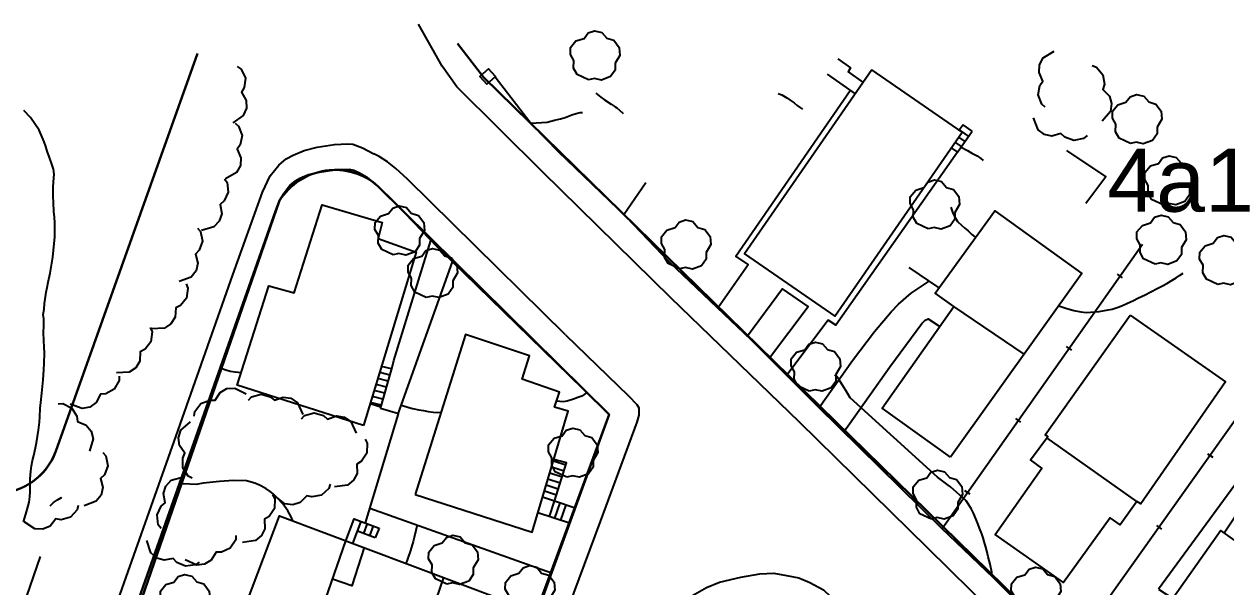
# Model space of a CAD drawing. Extents: x 483350 to 484165, y 4631134 to 4631561.
# Drawn here: x 483911.2 to 484006.6, y 4631516.5 to 4631561.2 of the extents above; entities that cross this region are included whole.
import ezdxf

# ---------------------------------------------------------------- set-up
doc = ezdxf.new("R2010")
doc.units = 0
doc.header["$MEASUREMENT"] = 0
doc.layers.add('1000_corbes', color=35, linetype='Continuous', plot=False)
doc.layers.add('1000_corbes mestres', color=37, linetype='Continuous', plot=False)
doc.layers.add('_POUM POLIGON', color=5, linetype='Continuous', lineweight=30)
for name, color, linetype in [('_txt claus 1000', 255, 'Continuous'), ('edificació', 252, 'Continuous'), ('illes', 252, 'Continuous'), ('parcel.les', 252, 'Continuous'), ('topo', 252, 'Continuous'), ('voreres', 252, 'Continuous')]:
    doc.layers.add(name, color=color, linetype=linetype)
doc.layers.add('vegetació_ boscos', color=7, linetype='Continuous', true_color=0x8bb078)
doc.layers.add('vegetació_arbres', color=7, linetype='Continuous', true_color=0x8bb078)
doc.styles.add('1000SW50', font='swissl.ttf', dxfattribs={"height": 5})

msp = doc.modelspace()

# ---------------------------------------------------------------- linework, layer by layer
at = {"layer": '1000_corbes', "flags": 128}
for points in [[(483956.58, 4631555.69), (483956.975, 4631555.378), (483957.266, 4631555.175), (483957.797, 4631554.821), (483958.113, 4631554.622), (483958.254, 4631554.527), (483958.694, 4631554.131), (483958.747, 4631554.085)], [(483956.58, 4631555.69), (483956.975, 4631555.378), (483957.266, 4631555.175), (483957.797, 4631554.821), (483958.113, 4631554.622), (483958.254, 4631554.527), (483958.694, 4631554.131), (483958.747, 4631554.085)], [(483971.047, 4631555.681), (483971.348, 4631555.559), (483971.728, 4631555.324), (483972.016, 4631555.13), (483972.313, 4631554.921), (483972.559, 4631554.716), (483972.835, 4631554.527), (483972.973, 4631554.422)], [(483971.047, 4631555.681), (483971.348, 4631555.559), (483971.728, 4631555.324), (483972.016, 4631555.13), (483972.313, 4631554.921), (483972.559, 4631554.716), (483972.835, 4631554.527), (483972.973, 4631554.422)], [(483951.44, 4631553.309), (483952.733, 4631553.405), (483953.314, 4631553.566), (483953.793, 4631553.673), (483954.141, 4631553.774), (483954.692, 4631553.967), (483955.034, 4631554.095), (483955.336, 4631554.162), (483955.524, 4631554.168)], [(483951.44, 4631553.309), (483952.733, 4631553.405), (483953.314, 4631553.566), (483953.793, 4631553.673), (483954.141, 4631553.774), (483954.692, 4631553.967), (483955.034, 4631554.095), (483955.336, 4631554.162), (483955.524, 4631554.168)], [(483985.56, 4631551.408), (483986.061, 4631551.144), (483986.425, 4631550.951), (483986.844, 4631550.724), (483987.124, 4631550.52), (483987.325, 4631550.369)], [(483985.56, 4631551.408), (483986.061, 4631551.144), (483986.425, 4631550.951), (483986.844, 4631550.724), (483987.124, 4631550.52), (483987.325, 4631550.369)], [(483984.761, 4631546.664), (483984.872, 4631546.261), (483985.032, 4631545.913), (483985.292, 4631545.533), (483985.635, 4631545.208), (483985.867, 4631545.005), (483986.114, 4631544.783), (483986.429, 4631544.499), (483986.655, 4631544.296), (483986.702, 4631544.254)], [(483984.761, 4631546.664), (483984.872, 4631546.261), (483985.032, 4631545.913), (483985.292, 4631545.533), (483985.635, 4631545.208), (483985.867, 4631545.005), (483986.114, 4631544.783), (483986.429, 4631544.499), (483986.655, 4631544.296), (483986.702, 4631544.254)], [(483993.316, 4631538.836), (483993.865, 4631538.638), (483994.5, 4631538.459), (483995.058, 4631538.349), (483995.49, 4631538.315), (483996.511, 4631538.397), (483997.239, 4631538.512), (483997.55, 4631538.582), (483998.037, 4631538.74), (483998.37, 4631538.871), (483998.708, 4631539.019), (483999.236, 4631539.271), (483999.6, 4631539.443), (484000.178, 4631539.719), (484000.575, 4631539.921), (484001.165, 4631540.23), (484001.546, 4631540.425), (484001.892, 4631540.619), (484002.357, 4631540.884), (484002.617, 4631541.054), (484002.886, 4631541.232), (484003.182, 4631541.421)], [(483993.316, 4631538.836), (483993.865, 4631538.638), (483994.5, 4631538.459), (483995.058, 4631538.349), (483995.49, 4631538.315), (483996.511, 4631538.397), (483997.239, 4631538.512), (483997.55, 4631538.582), (483998.037, 4631538.74), (483998.37, 4631538.871), (483998.708, 4631539.019), (483999.236, 4631539.271), (483999.6, 4631539.443), (484000.178, 4631539.719), (484000.575, 4631539.921), (484001.165, 4631540.23), (484001.546, 4631540.425), (484001.892, 4631540.619), (484002.357, 4631540.884), (484002.617, 4631541.054), (484002.886, 4631541.232), (484003.182, 4631541.421)], [(483928.452, 4631533.519), (483927.961, 4631533.572), (483927.581, 4631533.64), (483927.159, 4631533.756), (483926.82, 4631533.883), (483926.774, 4631533.895)], [(483928.452, 4631533.519), (483927.961, 4631533.572), (483927.581, 4631533.64), (483927.159, 4631533.756), (483926.82, 4631533.883), (483926.774, 4631533.895)], [(483988, 4631517.39), (483987.992, 4631517.711), (483987.88, 4631518.34), (483987.805, 4631518.639), (483987.726, 4631518.946), (483987.603, 4631519.401), (483987.523, 4631519.7), (483987.403, 4631520.141), (483987.317, 4631520.44), (483987.216, 4631520.746), (483987.039, 4631521.201), (483986.922, 4631521.496), (483986.759, 4631521.901), (483986.551, 4631522.399), (483986.368, 4631522.758), (483985.962, 4631523.383), (483984.719, 4631524.496), (483984.54, 4631524.614), (483983.697, 4631525.244), (483976.756, 4631531.547), (483976.574, 4631531.846), (483976.418, 4631532.116), (483976.161, 4631532.541), (483975.969, 4631532.848), (483975.7, 4631533.231), (483975.553, 4631533.374)], [(483988, 4631517.39), (483987.992, 4631517.711), (483987.88, 4631518.34), (483987.805, 4631518.639), (483987.726, 4631518.946), (483987.603, 4631519.401), (483987.523, 4631519.7), (483987.403, 4631520.141), (483987.317, 4631520.44), (483987.216, 4631520.746), (483987.039, 4631521.201), (483986.922, 4631521.496), (483986.759, 4631521.901), (483986.551, 4631522.399), (483986.368, 4631522.758), (483985.962, 4631523.383), (483984.719, 4631524.496), (483984.54, 4631524.614), (483983.697, 4631525.244), (483976.756, 4631531.547), (483976.574, 4631531.846), (483976.418, 4631532.116), (483976.161, 4631532.541), (483975.969, 4631532.848), (483975.7, 4631533.231), (483975.553, 4631533.374)], [(483955.856, 4631531.95), (483955.467, 4631531.683), (483955.168, 4631531.554), (483954.815, 4631531.425), (483954.319, 4631531.28), (483953.996, 4631531.232), (483953.472, 4631531.279)], [(483955.856, 4631531.95), (483955.467, 4631531.683), (483955.168, 4631531.554), (483954.815, 4631531.425), (483954.319, 4631531.28), (483953.996, 4631531.232), (483953.472, 4631531.279)], [(483941.161, 4631530.962), (483941.742, 4631530.763), (483942.038, 4631530.691), (483942.555, 4631530.59), (483942.902, 4631530.526), (483943.295, 4631530.468), (483943.675, 4631530.417), (483944.042, 4631530.388), (483944.312, 4631530.391)], [(483941.161, 4631530.962), (483941.742, 4631530.763), (483942.038, 4631530.691), (483942.555, 4631530.59), (483942.902, 4631530.526), (483943.295, 4631530.468), (483943.675, 4631530.417), (483944.042, 4631530.388), (483944.312, 4631530.391)], [(483913.29, 4631522.98), (483913.551, 4631523.246), (483913.874, 4631523.461), (483914.193, 4631523.637), (483914.225, 4631523.672)], [(483913.29, 4631522.98), (483913.551, 4631523.246), (483913.874, 4631523.461), (483914.193, 4631523.637), (483914.225, 4631523.672)], [(483942.407, 4631521.46), (483942.319, 4631521.015), (483942.186, 4631520.479), (483942.101, 4631520.151), (483941.972, 4631519.697), (483941.857, 4631519.354), (483941.693, 4631518.92), (483941.605, 4631518.584), (483941.505, 4631518.426)], [(483942.407, 4631521.46), (483942.319, 4631521.015), (483942.186, 4631520.479), (483942.101, 4631520.151), (483941.972, 4631519.697), (483941.857, 4631519.354), (483941.693, 4631518.92), (483941.605, 4631518.584), (483941.505, 4631518.426)]]:
    msp.add_lwpolyline(points, dxfattribs=at)
at = {"layer": '1000_corbes mestres', "flags": 128}
for points in [[(483911.188, 4631521.708), (483911.361, 4631522.307), (483911.476, 4631522.698), (483911.616, 4631523.277), (483911.674, 4631523.683), (483911.7, 4631524.095), (483911.705, 4631524.709), (483911.706, 4631525.117), (483911.748, 4631525.726), (483911.811, 4631526.148), (483911.894, 4631526.569), (483911.991, 4631526.976), (483912.127, 4631527.581), (483912.199, 4631527.973), (483912.379, 4631528.973), (483912.44, 4631529.603), (483912.465, 4631530.037), (483912.503, 4631530.713), (483912.545, 4631531.166), (483912.622, 4631531.909), (483912.682, 4631532.431), (483912.734, 4631532.966), (483912.799, 4631533.768), (483912.828, 4631534.302), (483912.847, 4631535.076), (483912.832, 4631535.574), (483912.801, 4631536.054), (483912.779, 4631536.758), (483912.793, 4631537.234), (483912.78, 4631537.811), (483912.734, 4631538.143), (483912.811, 4631538.564), (483912.855, 4631539.019), (483912.9, 4631539.367), (483912.976, 4631539.906), (483913.049, 4631540.298), (483913.143, 4631540.714), (483913.293, 4631541.418), (483913.501, 4631542.701), (483913.654, 4631544.318), (483913.665, 4631544.749), (483913.654, 4631545.405), (483913.63, 4631545.857), (483913.592, 4631546.311), (483913.558, 4631547.02), (483913.533, 4631547.495), (483913.529, 4631548.208), (483913.568, 4631548.669), (483913.613, 4631549.269), (483913.565, 4631549.683), (483913.426, 4631550.067), (483913.237, 4631550.598), (483913.064, 4631551.099), (483912.946, 4631551.458), (483912.816, 4631551.828), (483912.749, 4631552.017), (483912.418, 4631552.773), (483911.732, 4631553.756), (483911.215, 4631554.318)], [(483911.188, 4631521.708), (483911.361, 4631522.307), (483911.476, 4631522.698), (483911.616, 4631523.277), (483911.674, 4631523.683), (483911.7, 4631524.095), (483911.705, 4631524.709), (483911.706, 4631525.117), (483911.748, 4631525.726), (483911.811, 4631526.148), (483911.894, 4631526.569), (483911.991, 4631526.976), (483912.127, 4631527.581), (483912.199, 4631527.973), (483912.379, 4631528.973), (483912.44, 4631529.603), (483912.465, 4631530.037), (483912.503, 4631530.713), (483912.545, 4631531.166), (483912.622, 4631531.909), (483912.682, 4631532.431), (483912.734, 4631532.966), (483912.799, 4631533.768), (483912.828, 4631534.302), (483912.847, 4631535.076), (483912.832, 4631535.574), (483912.801, 4631536.054), (483912.779, 4631536.758), (483912.793, 4631537.234), (483912.78, 4631537.811), (483912.734, 4631538.143), (483912.811, 4631538.564), (483912.855, 4631539.019), (483912.9, 4631539.367), (483912.976, 4631539.906), (483913.049, 4631540.298), (483913.143, 4631540.714), (483913.293, 4631541.418), (483913.501, 4631542.701), (483913.654, 4631544.318), (483913.665, 4631544.749), (483913.654, 4631545.405), (483913.63, 4631545.857), (483913.592, 4631546.311), (483913.558, 4631547.02), (483913.533, 4631547.495), (483913.529, 4631548.208), (483913.568, 4631548.669), (483913.613, 4631549.269), (483913.565, 4631549.683), (483913.426, 4631550.067), (483913.237, 4631550.598), (483913.064, 4631551.099), (483912.946, 4631551.458), (483912.816, 4631551.828), (483912.749, 4631552.017), (483912.418, 4631552.773), (483911.732, 4631553.756), (483911.215, 4631554.318)], [(483932.545, 4631521.789), (483932.404, 4631522.112), (483932.149, 4631522.583), (483931.744, 4631523.126), (483931.329, 4631523.585), (483930.989, 4631523.924), (483930.758, 4631524.116), (483930.403, 4631524.35), (483929.916, 4631524.61), (483929.531, 4631524.78), (483928.869, 4631524.972), (483927.837, 4631524.991), (483926.728, 4631524.908), (483925.427, 4631524.766), (483924.874, 4631524.672), (483923.852, 4631524.726), (483923.559, 4631524.783)], [(483932.545, 4631521.789), (483932.404, 4631522.112), (483932.149, 4631522.583), (483931.744, 4631523.126), (483931.329, 4631523.585), (483930.989, 4631523.924), (483930.758, 4631524.116), (483930.403, 4631524.35), (483929.916, 4631524.61), (483929.531, 4631524.78), (483928.869, 4631524.972), (483927.837, 4631524.991), (483926.728, 4631524.908), (483925.427, 4631524.766), (483924.874, 4631524.672), (483923.852, 4631524.726), (483923.559, 4631524.783)]]:
    msp.add_lwpolyline(points, dxfattribs=at)
at = {"layer": '_POUM POLIGON'}
for p, q in [((483947.676, 4631556.959), (483945.609, 4631559.632)), ((484030.596, 4631475.914), (483947.676, 4631556.959)), ((483957.637, 4631530.215), (483939.33, 4631548.309)), ((483931.499, 4631547.18), (483903.731, 4631467.148)), ((483933.241, 4631464.283), (483957.637, 4631530.215))]:
    msp.add_line(p, q, dxfattribs=at)
at = {"layer": '_POUM POLIGON', "linetype": 'Continuous'}
msp.add_line((483913.742, 4631527.314), (483924.975, 4631558.85), dxfattribs=at)
at = {"layer": '_POUM POLIGON'}
msp.add_arc((483935.895, 4631544.412), 5.195, 48.60787, 147.79981, dxfattribs=at)
at = {"layer": '_POUM POLIGON', "linetype": 'Continuous'}
for start in [237.03132, 270]:
    msp.add_arc((483909.032, 4631528.992), 5, start, 340.39475, dxfattribs=at)
at = {"layer": 'edificació', "flags": 128}
for points in [[(483978.49, 4631557.556), (483968.387, 4631542.969), (483975.54, 4631538.015), (483985.643, 4631552.602), (483978.49, 4631557.556)], [(483978.49, 4631557.556), (483968.387, 4631542.969), (483975.54, 4631538.015), (483985.643, 4631552.602), (483978.49, 4631557.556)], [(483938.166, 4631529.355), (483928.144, 4631532.554), (483930.655, 4631540.418), (483932.643, 4631539.876), (483934.87, 4631546.833), (483939.625, 4631545.442), (483939.33, 4631544.163), (483942.326, 4631543.086), (483938.166, 4631529.355)], [(483938.166, 4631529.355), (483928.144, 4631532.554), (483930.655, 4631540.418), (483932.643, 4631539.876), (483934.87, 4631546.833), (483939.625, 4631545.442), (483939.33, 4631544.163), (483942.326, 4631543.086), (483938.166, 4631529.355)], [(483984.72, 4631526.827), (483979.313, 4631530.715), (483985, 4631538.771), (483983.513, 4631539.846), (483988.241, 4631546.381), (483995.157, 4631541.408), (483984.72, 4631526.827)], [(483984.72, 4631526.827), (483979.313, 4631530.715), (483985, 4631538.771), (483983.513, 4631539.846), (483988.241, 4631546.381), (483995.157, 4631541.408), (483984.72, 4631526.827)], [(483990.571, 4631535.001), (483985, 4631538.771)], [(483990.571, 4631535.001), (483985, 4631538.771)], [(483998.975, 4631538.104), (484006.552, 4631532.805), (483999.834, 4631523.132), (483999.512, 4631523.319), (483998.181, 4631521.478), (483997.388, 4631522.018), (483993.697, 4631516.897), (483988.261, 4631520.705), (483991.984, 4631525.975), (483991.072, 4631526.613), (483992.442, 4631528.469), (483992.236, 4631528.611), (483998.975, 4631538.104)], [(483998.975, 4631538.104), (484006.552, 4631532.805), (483999.834, 4631523.132), (483999.512, 4631523.319), (483998.181, 4631521.478), (483997.388, 4631522.018), (483993.697, 4631516.897), (483988.261, 4631520.705), (483991.984, 4631525.975), (483991.072, 4631526.613), (483992.442, 4631528.469), (483992.236, 4631528.611), (483998.975, 4631538.104)], [(483942.262, 4631523.885), (483951.538, 4631520.893), (483954.395, 4631530.474), (483953.316, 4631530.806), (483953.707, 4631531.993), (483950.73, 4631533.027), (483951.336, 4631534.871), (483946.254, 4631536.556), (483942.262, 4631523.885)], [(483942.262, 4631523.885), (483951.538, 4631520.893), (483954.395, 4631530.474), (483953.316, 4631530.806), (483953.707, 4631531.993), (483950.73, 4631533.027), (483951.336, 4631534.871), (483946.254, 4631536.556), (483942.262, 4631523.885)], [(483999.512, 4631523.319), (483992.378, 4631528.382)], [(483999.512, 4631523.319), (483992.378, 4631528.382)], [(484001.233, 4631516.37), (484002.353, 4631515.624), (483998.844, 4631510.58), (484004.53, 4631506.446), (484011.944, 4631516.999), (484011.243, 4631517.404), (484015.864, 4631523.971), (484009.867, 4631528.154), (484001.233, 4631516.37)], [(484001.233, 4631516.37), (484002.353, 4631515.624), (483998.844, 4631510.58), (484004.53, 4631506.446), (484011.944, 4631516.999), (484011.243, 4631517.404), (484015.864, 4631523.971), (484009.867, 4631528.154), (484001.233, 4631516.37)], [(483941.821, 4631509.431), (483928.505, 4631514.273), (483931.477, 4631522.19), (483949.066, 4631515.589), (483947.183, 4631510.604), (483942.764, 4631512.14), (483941.821, 4631509.431)], [(483941.821, 4631509.431), (483928.505, 4631514.273), (483931.477, 4631522.19), (483949.066, 4631515.589), (483947.183, 4631510.604), (483942.764, 4631512.14), (483941.821, 4631509.431)], [(484006.429, 4631520.838), (484007.455, 4631522.344), (484011.217, 4631519.623), (484010.19, 4631518.155)], [(484006.429, 4631520.838), (484007.455, 4631522.344), (484011.217, 4631519.623), (484010.19, 4631518.155)], [(484011.243, 4631517.404), (484006.182, 4631521.014), (484002.353, 4631515.624)], [(484011.243, 4631517.404), (484006.182, 4631521.014), (484002.353, 4631515.624)], [(483934.014, 4631512.27), (483936.75, 4631520.211)], [(483934.014, 4631512.27), (483936.75, 4631520.211)], [(483938.215, 4631519.661), (483937.231, 4631516.624), (483935.696, 4631517.151)], [(483938.215, 4631519.661), (483937.231, 4631516.624), (483935.696, 4631517.151)], [(483942.764, 4631512.14), (483944.531, 4631517.291)], [(483942.764, 4631512.14), (483944.531, 4631517.291)]]:
    msp.add_lwpolyline(points, dxfattribs=at)
at = {"layer": 'illes', "flags": 128}
msp.add_lwpolyline([(483951.788, 4631514.13), (483952.991, 4631517.439), (483957.637, 4631530.215), (483944.021, 4631543.476), (483940.198, 4631547.468), (483939.33, 4631548.309), (483938.457, 4631549.014), (483937.828, 4631549.355), (483937.389, 4631549.558), (483937.037, 4631549.636), (483935.848, 4631549.619), (483934.652, 4631549.432), (483933.803, 4631549.214), (483933.103, 4631548.926), (483932.742, 4631548.729), (483932.373, 4631548.426), (483931.855, 4631547.778), (483931.499, 4631547.18), (483931.173, 4631546.352), (483929.871, 4631542.67), (483920.004, 4631514.71)], dxfattribs=at)
msp.add_lwpolyline([(483951.788, 4631514.13), (483952.991, 4631517.439), (483957.637, 4631530.215), (483944.021, 4631543.476), (483940.198, 4631547.468), (483939.33, 4631548.309), (483938.457, 4631549.014), (483937.828, 4631549.355), (483937.389, 4631549.558), (483937.037, 4631549.636), (483935.848, 4631549.619), (483934.652, 4631549.432), (483933.803, 4631549.214), (483933.103, 4631548.926), (483932.742, 4631548.729), (483932.373, 4631548.426), (483931.855, 4631547.778), (483931.499, 4631547.18), (483931.173, 4631546.352), (483929.871, 4631542.67), (483920.004, 4631514.71)], dxfattribs=at)
at = {"layer": 'parcel.les', "flags": 128}
for points in [[(483947.951, 4631556.399), (483948.623, 4631557.01), (483948.059, 4631557.631), (483947.387, 4631557.02), (483947.951, 4631556.399)], [(483947.951, 4631556.399), (483948.623, 4631557.01), (483948.059, 4631557.631), (483947.387, 4631557.02), (483947.951, 4631556.399)], [(483948.602, 4631556.991), (483951.531, 4631553.191), (483953.597, 4631551.068), (483958.991, 4631545.904), (483962.416, 4631542.319), (483968.894, 4631536.159), (483974.21, 4631530.86), (483984.02, 4631521.204), (483988.106, 4631517.288), (483994.336, 4631511.14), (484004.351, 4631501.46)], [(483948.602, 4631556.991), (483951.531, 4631553.191), (483953.597, 4631551.068), (483958.991, 4631545.904), (483962.416, 4631542.319), (483968.894, 4631536.159), (483974.21, 4631530.86), (483984.02, 4631521.204), (483988.106, 4631517.288), (483994.336, 4631511.14), (484004.351, 4631501.46)], [(483985.289, 4631551.016), (483986.447, 4631552.691)], [(483985.289, 4631551.016), (483986.447, 4631552.691)], [(483985.717, 4631553.196), (483985.415, 4631552.76)], [(483985.717, 4631553.196), (483985.415, 4631552.76)], [(483986.163, 4631552.28), (483985.432, 4631552.785)], [(483986.163, 4631552.28), (483985.432, 4631552.785)], [(483986.447, 4631552.691), (483985.717, 4631553.196)], [(483986.447, 4631552.691), (483985.717, 4631553.196)], [(483985.594, 4631551.457), (483985.091, 4631551.806)], [(483985.594, 4631551.457), (483985.091, 4631551.806)], [(483985.878, 4631551.868), (483985.376, 4631552.216)], [(483985.878, 4631551.868), (483985.376, 4631552.216)], [(483984.782, 4631551.359), (483985.285, 4631551.011), (483985.289, 4631551.016)], [(483984.782, 4631551.359), (483985.285, 4631551.011), (483985.289, 4631551.016)], [(483993.932, 4631551.157), (483997.047, 4631549.068), (483995.472, 4631546.944)], [(483993.932, 4631551.157), (483997.047, 4631549.068), (483995.472, 4631546.944)], [(483917.027, 4631506.143), (483920.004, 4631514.71), (483929.871, 4631542.67), (483931.173, 4631546.352), (483931.499, 4631547.18), (483931.855, 4631547.778), (483932.373, 4631548.426), (483932.742, 4631548.729), (483933.103, 4631548.926), (483933.803, 4631549.214), (483934.652, 4631549.432), (483935.848, 4631549.619), (483937.037, 4631549.636), (483937.389, 4631549.558), (483937.828, 4631549.355), (483938.457, 4631549.014), (483939.33, 4631548.309), (483940.198, 4631547.468), (483944.021, 4631543.476), (483957.637, 4631530.215), (483952.991, 4631517.439), (483951.788, 4631514.13), (483948.901, 4631515.153)], [(483917.027, 4631506.143), (483920.004, 4631514.71), (483929.871, 4631542.67), (483931.173, 4631546.352), (483931.499, 4631547.18), (483931.855, 4631547.778), (483932.373, 4631548.426), (483932.742, 4631548.729), (483933.103, 4631548.926), (483933.803, 4631549.214), (483934.652, 4631549.432), (483935.848, 4631549.619), (483937.037, 4631549.636), (483937.389, 4631549.558), (483937.828, 4631549.355), (483938.457, 4631549.014), (483939.33, 4631548.309), (483940.198, 4631547.468), (483944.021, 4631543.476), (483957.637, 4631530.215), (483952.991, 4631517.439), (483951.788, 4631514.13), (483948.901, 4631515.153)], [(483984.051, 4631521.174), (483999.964, 4631543.726)], [(483984.051, 4631521.174), (483999.964, 4631543.726)], [(483940.916, 4631530.275), (483945.209, 4631542.319)], [(483940.916, 4631530.275), (483945.209, 4631542.319)], [(483983.816, 4631540.265), (483981.44, 4631541.866)], [(483983.816, 4631540.265), (483981.44, 4631541.866)], [(483998.38, 4631541.048), (483997.972, 4631541.336)], [(483998.38, 4631541.048), (483997.972, 4631541.336)], [(483994.345, 4631535.329), (483993.936, 4631535.617)], [(483994.345, 4631535.329), (483993.936, 4631535.617)], [(484011.416, 4631535.521), (483994.171, 4631511.302)], [(484011.416, 4631535.521), (483994.171, 4631511.302)], [(483939.494, 4631530.701), (483940.418, 4631533.954)], [(483939.494, 4631530.701), (483940.418, 4631533.954)], [(483940.383, 4631533.83), (483939.582, 4631534.028)], [(483940.383, 4631533.83), (483939.582, 4631534.028)], [(483940.11, 4631532.87), (483939.292, 4631533.072)], [(483940.11, 4631532.87), (483939.292, 4631533.072)], [(483940.246, 4631533.35), (483939.437, 4631533.55)], [(483940.246, 4631533.35), (483939.437, 4631533.55)], [(483939.838, 4631531.911), (483939.003, 4631532.117)], [(483939.838, 4631531.911), (483939.003, 4631532.117)], [(483939.974, 4631532.39), (483939.147, 4631532.594)], [(483939.974, 4631532.39), (483939.147, 4631532.594)], [(483939.525, 4631530.807), (483938.683, 4631531.061)], [(483939.525, 4631530.807), (483938.683, 4631531.061)], [(483939.565, 4631530.951), (483938.713, 4631531.161)], [(483939.565, 4631530.951), (483938.713, 4631531.161)], [(483939.701, 4631531.43), (483938.858, 4631531.639)], [(483939.701, 4631531.43), (483938.858, 4631531.639)], [(483938.309, 4631521.622), (483940.944, 4631530.267), (483939.494, 4631530.701)], [(483938.309, 4631521.622), (483940.944, 4631530.267), (483939.494, 4631530.701)], [(483990.309, 4631529.609), (483989.9, 4631529.897)], [(483990.309, 4631529.609), (483989.9, 4631529.897)], [(484005.122, 4631527.113), (484005.529, 4631526.823)], [(484005.122, 4631527.113), (484005.529, 4631526.823)], [(483954.063, 4631525.738), (483953.077, 4631526.054)], [(483954.063, 4631525.738), (483953.077, 4631526.054)], [(483954.213, 4631526.213), (483953.22, 4631526.532)], [(483954.213, 4631526.213), (483953.22, 4631526.532)], [(483954.938, 4631522.794), (483953.31, 4631523.355), (483954.264, 4631526.374), (483953.253, 4631526.646)], [(483954.938, 4631522.794), (483953.31, 4631523.355), (483954.264, 4631526.374), (483953.253, 4631526.646)], [(483953.762, 4631524.784), (483952.791, 4631525.095)], [(483953.762, 4631524.784), (483952.791, 4631525.095)], [(483953.912, 4631525.261), (483952.934, 4631525.575)], [(483953.912, 4631525.261), (483952.934, 4631525.575)], [(483953.461, 4631523.832), (483952.506, 4631524.139)], [(483953.461, 4631523.832), (483952.506, 4631524.139)], [(483953.611, 4631524.308), (483952.649, 4631524.618)], [(483953.611, 4631524.308), (483952.649, 4631524.618)], [(483986.273, 4631523.89), (483985.865, 4631524.178)], [(483986.273, 4631523.89), (483985.865, 4631524.178)], [(483953.31, 4631523.355), (483952.363, 4631523.659)], [(483953.31, 4631523.355), (483952.363, 4631523.659)], [(483952.904, 4631522.124), (483953.31, 4631523.355)], [(483952.904, 4631522.124), (483953.31, 4631523.355)], [(483953.73, 4631523.21), (483953.313, 4631521.994)], [(483953.73, 4631523.21), (483953.313, 4631521.994)], [(483938.665, 4631522.788), (483953.077, 4631517.674)], [(483938.665, 4631522.788), (483953.077, 4631517.674)], [(483954.51, 4631521.615), (483951.991, 4631522.413)], [(483954.51, 4631521.615), (483951.991, 4631522.413)], [(483954.201, 4631523.048), (483953.789, 4631521.844)], [(483954.201, 4631523.048), (483953.789, 4631521.844)], [(483936.756, 4631520.209), (483937.412, 4631521.958), (483937.975, 4631521.747)], [(483936.756, 4631520.209), (483937.412, 4631521.958), (483937.975, 4631521.747)], [(483937.679, 4631520.958), (483937.975, 4631521.747)], [(483937.679, 4631520.958), (483937.975, 4631521.747)], [(483937.975, 4631521.747), (483939.386, 4631521.218)], [(483937.975, 4631521.747), (483939.386, 4631521.218)], [(483938.45, 4631521.569), (483938.154, 4631520.78)], [(483938.45, 4631521.569), (483938.154, 4631520.78)], [(483938.918, 4631521.393), (483938.622, 4631520.604)], [(483938.918, 4631521.393), (483938.622, 4631520.604)], [(483939.386, 4631521.218), (483939.09, 4631520.429)], [(483939.386, 4631521.218), (483939.09, 4631520.429)], [(484001.062, 4631521.411), (484001.469, 4631521.121)], [(484001.062, 4631521.411), (484001.469, 4631521.121)], [(483937.319, 4631519.998), (483937.679, 4631520.958)], [(483937.319, 4631519.998), (483937.679, 4631520.958)], [(483939.09, 4631520.429), (483937.679, 4631520.958)], [(483939.09, 4631520.429), (483937.679, 4631520.958)]]:
    msp.add_lwpolyline(points, dxfattribs=at)
at = {"layer": 'topo'}
for p, q in [((483975.797, 4631558.425), (483976.8, 4631557.698)), ((483976.8, 4631557.698), (483976.594, 4631557.384)), ((483974.944, 4631557.216), (483977.163, 4631555.64)), ((483976.594, 4631557.384), (483977.793, 4631556.55))]:
    msp.add_line(p, q, dxfattribs=at)
at = {"layer": 'topo', "flags": 128}
for points in [[(483975.797, 4631558.425), (483976.8, 4631557.698), (483976.594, 4631557.384), (483977.793, 4631556.55)], [(483974.944, 4631557.216), (483977.163, 4631555.64)]]:
    msp.add_lwpolyline(points, dxfattribs=at)
at = {"layer": 'vegetació_ boscos', "flags": 128}
for points in [[(483992.24, 4631554.597), (483991.96, 4631554.821), (483991.675, 4631555.56), (483991.817, 4631556.307), (483992.056, 4631556.657), (483991.749, 4631557.335), (483991.783, 4631557.946), (483992.078, 4631558.501), (483992.959, 4631559.021)], [(483992.24, 4631554.597), (483991.96, 4631554.821), (483991.675, 4631555.56), (483991.817, 4631556.307), (483992.056, 4631556.657), (483991.749, 4631557.335), (483991.783, 4631557.946), (483992.078, 4631558.501), (483992.959, 4631559.021)], [(483928.139, 4631557.806), (483928.436, 4631557.606), (483928.78, 4631556.892), (483928.699, 4631556.136), (483928.488, 4631555.768), (483928.849, 4631555.117), (483928.864, 4631554.505), (483928.615, 4631553.928), (483927.779, 4631553.339)], [(483928.139, 4631557.806), (483928.436, 4631557.606), (483928.78, 4631556.892), (483928.699, 4631556.136), (483928.488, 4631555.768), (483928.849, 4631555.117), (483928.864, 4631554.505), (483928.615, 4631553.928), (483927.779, 4631553.339)], [(483995.967, 4631557.881), (483996.305, 4631557.762), (483996.818, 4631557.158), (483996.931, 4631556.406), (483996.821, 4631555.997), (483997.334, 4631555.458), (483997.504, 4631554.871), (483997.409, 4631554.248), (483996.749, 4631553.467)], [(483995.967, 4631557.881), (483996.305, 4631557.762), (483996.818, 4631557.158), (483996.931, 4631556.406), (483996.821, 4631555.997), (483997.334, 4631555.458), (483997.504, 4631554.871), (483997.409, 4631554.248), (483996.749, 4631553.467)], [(483995.555, 4631552.353), (483995.29, 4631552.111), (483994.515, 4631551.945), (483993.799, 4631552.202), (483993.491, 4631552.493), (483992.773, 4631552.296), (483992.176, 4631552.425), (483991.673, 4631552.803), (483991.297, 4631553.754)], [(483995.555, 4631552.353), (483995.29, 4631552.111), (483994.515, 4631551.945), (483993.799, 4631552.202), (483993.491, 4631552.493), (483992.773, 4631552.296), (483992.176, 4631552.425), (483991.673, 4631552.803), (483991.297, 4631553.754)], [(483927.967, 4631553.316), (483928.244, 4631553.089), (483928.52, 4631552.346), (483928.37, 4631551.601), (483928.126, 4631551.254), (483928.425, 4631550.572), (483928.383, 4631549.962), (483928.082, 4631549.41), (483927.195, 4631548.901)], [(483927.967, 4631553.316), (483928.244, 4631553.089), (483928.52, 4631552.346), (483928.37, 4631551.601), (483928.126, 4631551.254), (483928.425, 4631550.572), (483928.383, 4631549.962), (483928.082, 4631549.41), (483927.195, 4631548.901)], [(483927.128, 4631548.912), (483927.341, 4631548.624), (483927.428, 4631547.836), (483927.101, 4631547.15), (483926.78, 4631546.873), (483926.904, 4631546.139), (483926.715, 4631545.557), (483926.287, 4631545.095), (483925.303, 4631544.818)], [(483927.128, 4631548.912), (483927.341, 4631548.624), (483927.428, 4631547.836), (483927.101, 4631547.15), (483926.78, 4631546.873), (483926.904, 4631546.139), (483926.715, 4631545.557), (483926.287, 4631545.095), (483925.303, 4631544.818)], [(483924.994, 4631544.996), (483925.231, 4631544.728), (483925.387, 4631543.951), (483925.121, 4631543.239), (483924.826, 4631542.934), (483925.013, 4631542.214), (483924.876, 4631541.618), (483924.491, 4631541.12), (483923.535, 4631540.758)], [(483924.994, 4631544.996), (483925.231, 4631544.728), (483925.387, 4631543.951), (483925.121, 4631543.239), (483924.826, 4631542.934), (483925.013, 4631542.214), (483924.876, 4631541.618), (483924.491, 4631541.12), (483923.535, 4631540.758)], [(483924.074, 4631540.569), (483924.213, 4631540.239), (483924.111, 4631539.453), (483923.63, 4631538.864), (483923.253, 4631538.671), (483923.199, 4631537.928), (483922.878, 4631537.408), (483922.353, 4631537.06), (483921.331, 4631537.024)], [(483924.074, 4631540.569), (483924.213, 4631540.239), (483924.111, 4631539.453), (483923.63, 4631538.864), (483923.253, 4631538.671), (483923.199, 4631537.928), (483922.878, 4631537.408), (483922.353, 4631537.06), (483921.331, 4631537.024)], [(483921.235, 4631537.107), (483921.38, 4631536.779), (483921.29, 4631535.991), (483920.819, 4631535.395), (483920.445, 4631535.195), (483920.404, 4631534.452), (483920.091, 4631533.927), (483919.572, 4631533.57), (483918.551, 4631533.517)], [(483921.235, 4631537.107), (483921.38, 4631536.779), (483921.29, 4631535.991), (483920.819, 4631535.395), (483920.445, 4631535.195), (483920.404, 4631534.452), (483920.091, 4631533.927), (483919.572, 4631533.57), (483918.551, 4631533.517)], [(483918.771, 4631533.262), (483918.773, 4631532.904), (483918.376, 4631532.218), (483917.706, 4631531.86), (483917.283, 4631531.826), (483916.948, 4631531.162), (483916.451, 4631530.805), (483915.833, 4631530.686), (483914.876, 4631531.046)], [(483918.771, 4631533.262), (483918.773, 4631532.904), (483918.376, 4631532.218), (483917.706, 4631531.86), (483917.283, 4631531.826), (483916.948, 4631531.162), (483916.451, 4631530.805), (483915.833, 4631530.686), (483914.876, 4631531.046)], [(483924.732, 4631530.09), (483924.771, 4631530.446), (483925.243, 4631531.083), (483925.95, 4631531.363), (483926.374, 4631531.348), (483926.782, 4631531.971), (483927.316, 4631532.269), (483927.943, 4631532.317), (483928.853, 4631531.852)], [(483924.732, 4631530.09), (483924.771, 4631530.446), (483925.243, 4631531.083), (483925.95, 4631531.363), (483926.374, 4631531.348), (483926.782, 4631531.971), (483927.316, 4631532.269), (483927.943, 4631532.317), (483928.853, 4631531.852)], [(483929.019, 4631531.366), (483929.268, 4631531.623), (483930.031, 4631531.836), (483930.761, 4631531.624), (483931.087, 4631531.353), (483931.791, 4631531.594), (483932.396, 4631531.501), (483932.921, 4631531.154), (483933.354, 4631530.228)], [(483929.019, 4631531.366), (483929.268, 4631531.623), (483930.031, 4631531.836), (483930.761, 4631531.624), (483931.087, 4631531.353), (483931.791, 4631531.594), (483932.396, 4631531.501), (483932.921, 4631531.154), (483933.354, 4631530.228)], [(483913.942, 4631531.054), (483914.299, 4631531.079), (483915.009, 4631530.728), (483915.411, 4631530.082), (483915.472, 4631529.663), (483916.157, 4631529.371), (483916.545, 4631528.899), (483916.704, 4631528.29), (483916.408, 4631527.312)], [(483913.942, 4631531.054), (483914.299, 4631531.079), (483915.009, 4631530.728), (483915.411, 4631530.082), (483915.472, 4631529.663), (483916.157, 4631529.371), (483916.545, 4631528.899), (483916.704, 4631528.29), (483916.408, 4631527.312)], [(483933.236, 4631529.869), (483933.485, 4631530.127), (483934.248, 4631530.342), (483934.978, 4631530.131), (483935.305, 4631529.86), (483936.009, 4631530.103), (483936.613, 4631530.011), (483937.139, 4631529.666), (483937.574, 4631528.74)], [(483933.236, 4631529.869), (483933.485, 4631530.127), (483934.248, 4631530.342), (483934.978, 4631530.131), (483935.305, 4631529.86), (483936.009, 4631530.103), (483936.613, 4631530.011), (483937.139, 4631529.666), (483937.574, 4631528.74)], [(483924.561, 4631525.163), (483924.244, 4631525.329), (483923.822, 4631526), (483923.819, 4631526.76), (483923.986, 4631527.149), (483923.555, 4631527.756), (483923.472, 4631528.362), (483923.655, 4631528.964), (483924.42, 4631529.642)], [(483924.561, 4631525.163), (483924.244, 4631525.329), (483923.822, 4631526), (483923.819, 4631526.76), (483923.986, 4631527.149), (483923.555, 4631527.756), (483923.472, 4631528.362), (483923.655, 4631528.964), (483924.42, 4631529.642)], [(483938.288, 4631528.255), (483938.455, 4631527.938), (483938.42, 4631527.147), (483937.991, 4631526.519), (483937.631, 4631526.294), (483937.641, 4631525.55), (483937.365, 4631525.004), (483936.872, 4631524.613), (483935.857, 4631524.49)], [(483938.288, 4631528.255), (483938.455, 4631527.938), (483938.42, 4631527.147), (483937.991, 4631526.519), (483937.631, 4631526.294), (483937.641, 4631525.55), (483937.365, 4631525.004), (483936.872, 4631524.613), (483935.857, 4631524.49)], [(483917.482, 4631527.206), (483917.717, 4631526.936), (483917.865, 4631526.158), (483917.593, 4631525.448), (483917.295, 4631525.147), (483917.476, 4631524.425), (483917.333, 4631523.83), (483916.944, 4631523.336), (483915.984, 4631522.982)], [(483917.482, 4631527.206), (483917.717, 4631526.936), (483917.865, 4631526.158), (483917.593, 4631525.448), (483917.295, 4631525.147), (483917.476, 4631524.425), (483917.333, 4631523.83), (483916.944, 4631523.336), (483915.984, 4631522.982)], [(483922.092, 4631521.179), (483921.876, 4631521.464), (483921.782, 4631522.251), (483922.103, 4631522.94), (483922.422, 4631523.221), (483922.291, 4631523.953), (483922.475, 4631524.536), (483922.898, 4631525.003), (483923.879, 4631525.289)], [(483922.092, 4631521.179), (483921.876, 4631521.464), (483921.782, 4631522.251), (483922.103, 4631522.94), (483922.422, 4631523.221), (483922.291, 4631523.953), (483922.475, 4631524.536), (483922.898, 4631525.003), (483923.879, 4631525.289)], [(483935.505, 4631524.696), (483935.398, 4631524.354), (483934.812, 4631523.821), (483934.064, 4631523.683), (483933.651, 4631523.779), (483933.13, 4631523.247), (483932.549, 4631523.059), (483931.924, 4631523.133), (483931.121, 4631523.766)], [(483935.505, 4631524.696), (483935.398, 4631524.354), (483934.812, 4631523.821), (483934.064, 4631523.683), (483933.651, 4631523.779), (483933.13, 4631523.247), (483932.549, 4631523.059), (483931.924, 4631523.133), (483931.121, 4631523.766)], [(483930.937, 4631523.88), (483931.108, 4631523.565), (483931.085, 4631522.773), (483930.666, 4631522.139), (483930.309, 4631521.909), (483930.33, 4631521.165), (483930.062, 4631520.616), (483929.575, 4631520.217), (483928.562, 4631520.079)], [(483930.937, 4631523.88), (483931.108, 4631523.565), (483931.085, 4631522.773), (483930.666, 4631522.139), (483930.309, 4631521.909), (483930.33, 4631521.165), (483930.062, 4631520.616), (483929.575, 4631520.217), (483928.562, 4631520.079)], [(483915.526, 4631523.008), (483915.448, 4631522.658), (483914.909, 4631522.077), (483914.176, 4631521.876), (483913.757, 4631521.938), (483913.282, 4631521.364), (483912.719, 4631521.126), (483912.09, 4631521.147), (483911.236, 4631521.71)], [(483915.526, 4631523.008), (483915.448, 4631522.658), (483914.909, 4631522.077), (483914.176, 4631521.876), (483913.757, 4631521.938), (483913.282, 4631521.364), (483912.719, 4631521.126), (483912.09, 4631521.147), (483911.236, 4631521.71)], [(483925.112, 4631518.515), (483924.83, 4631518.293), (483924.045, 4631518.184), (483923.35, 4631518.492), (483923.064, 4631518.805), (483922.334, 4631518.66), (483921.747, 4631518.833), (483921.273, 4631519.247), (483920.968, 4631520.223)], [(483925.112, 4631518.515), (483924.83, 4631518.293), (483924.045, 4631518.184), (483923.35, 4631518.492), (483923.064, 4631518.805), (483922.334, 4631518.66), (483921.747, 4631518.833), (483921.273, 4631519.247), (483920.968, 4631520.223)], [(483928.037, 4631520.631), (483928.013, 4631520.273), (483927.57, 4631519.617), (483926.876, 4631519.306), (483926.452, 4631519.302), (483926.072, 4631518.662), (483925.551, 4631518.341), (483924.926, 4631518.265), (483923.997, 4631518.691)], [(483928.037, 4631520.631), (483928.013, 4631520.273), (483927.57, 4631519.617), (483926.876, 4631519.306), (483926.452, 4631519.302), (483926.072, 4631518.662), (483925.551, 4631518.341), (483924.926, 4631518.265), (483923.997, 4631518.691)]]:
    msp.add_lwpolyline(points, dxfattribs=at)
at = {"layer": 'vegetació_arbres', "flags": 128}
for points in [[(483956.012, 4631556.755), (483955.104, 4631557.179), (483954.822, 4631557.687), (483954.844, 4631558.285), (483954.568, 4631558.765), (483954.576, 4631559.313), (483955.008, 4631559.835), (483955.648, 4631560.033), (483955.976, 4631560.473), (483956.492, 4631560.639), (483957.06, 4631560.509), (483957.452, 4631560.055), (483958.014, 4631559.889), (483958.44, 4631559.321), (483958.488, 4631558.695), (483958.112, 4631558.065), (483958.112, 4631557.529), (483957.748, 4631557.009), (483957.024, 4631556.741), (483956.47, 4631556.865), (483956.012, 4631556.755)], [(483956.012, 4631556.755), (483955.104, 4631557.179), (483954.822, 4631557.687), (483954.844, 4631558.285), (483954.568, 4631558.765), (483954.576, 4631559.313), (483955.008, 4631559.835), (483955.648, 4631560.033), (483955.976, 4631560.473), (483956.492, 4631560.639), (483957.06, 4631560.509), (483957.452, 4631560.055), (483958.014, 4631559.889), (483958.44, 4631559.321), (483958.488, 4631558.695), (483958.112, 4631558.065), (483958.112, 4631557.529), (483957.748, 4631557.009), (483957.024, 4631556.741), (483956.47, 4631556.865), (483956.012, 4631556.755)], [(483999.01, 4631551.701), (483998.102, 4631552.125), (483997.82, 4631552.633), (483997.842, 4631553.231), (483997.566, 4631553.711), (483997.574, 4631554.259), (483998.006, 4631554.781), (483998.646, 4631554.979), (483998.974, 4631555.419), (483999.49, 4631555.585), (484000.058, 4631555.455), (484000.45, 4631555.001), (484001.012, 4631554.835), (484001.438, 4631554.267), (484001.486, 4631553.641), (484001.11, 4631553.011), (484001.11, 4631552.475), (484000.746, 4631551.955), (484000.022, 4631551.687), (483999.468, 4631551.811), (483999.01, 4631551.701)], [(483999.01, 4631551.701), (483998.102, 4631552.125), (483997.82, 4631552.633), (483997.842, 4631553.231), (483997.566, 4631553.711), (483997.574, 4631554.259), (483998.006, 4631554.781), (483998.646, 4631554.979), (483998.974, 4631555.419), (483999.49, 4631555.585), (484000.058, 4631555.455), (484000.45, 4631555.001), (484001.012, 4631554.835), (484001.438, 4631554.267), (484001.486, 4631553.641), (484001.11, 4631553.011), (484001.11, 4631552.475), (484000.746, 4631551.955), (484000.022, 4631551.687), (483999.468, 4631551.811), (483999.01, 4631551.701)], [(484001.587, 4631546.851), (484000.679, 4631547.275), (484000.397, 4631547.783), (484000.419, 4631548.381), (484000.143, 4631548.861), (484000.151, 4631549.409), (484000.583, 4631549.931), (484001.223, 4631550.129), (484001.551, 4631550.569), (484002.067, 4631550.735), (484002.635, 4631550.605), (484003.027, 4631550.151), (484003.589, 4631549.985), (484004.015, 4631549.417), (484004.063, 4631548.791), (484003.687, 4631548.161), (484003.687, 4631547.625), (484003.323, 4631547.105), (484002.599, 4631546.837), (484002.045, 4631546.961), (484001.587, 4631546.851)], [(484001.587, 4631546.851), (484000.679, 4631547.275), (484000.397, 4631547.783), (484000.419, 4631548.381), (484000.143, 4631548.861), (484000.151, 4631549.409), (484000.583, 4631549.931), (484001.223, 4631550.129), (484001.551, 4631550.569), (484002.067, 4631550.735), (484002.635, 4631550.605), (484003.027, 4631550.151), (484003.589, 4631549.985), (484004.015, 4631549.417), (484004.063, 4631548.791), (484003.687, 4631548.161), (484003.687, 4631547.625), (484003.323, 4631547.105), (484002.599, 4631546.837), (484002.045, 4631546.961), (484001.587, 4631546.851)], [(483982.966, 4631544.929), (483982.058, 4631545.353), (483981.776, 4631545.861), (483981.798, 4631546.459), (483981.522, 4631546.939), (483981.53, 4631547.487), (483981.962, 4631548.009), (483982.602, 4631548.207), (483982.93, 4631548.647), (483983.446, 4631548.813), (483984.014, 4631548.683), (483984.406, 4631548.229), (483984.968, 4631548.063), (483985.394, 4631547.495), (483985.442, 4631546.869), (483985.066, 4631546.239), (483985.066, 4631545.703), (483984.702, 4631545.183), (483983.978, 4631544.915), (483983.424, 4631545.039), (483982.966, 4631544.929)], [(483982.966, 4631544.929), (483982.058, 4631545.353), (483981.776, 4631545.861), (483981.798, 4631546.459), (483981.522, 4631546.939), (483981.53, 4631547.487), (483981.962, 4631548.009), (483982.602, 4631548.207), (483982.93, 4631548.647), (483983.446, 4631548.813), (483984.014, 4631548.683), (483984.406, 4631548.229), (483984.968, 4631548.063), (483985.394, 4631547.495), (483985.442, 4631546.869), (483985.066, 4631546.239), (483985.066, 4631545.703), (483984.702, 4631545.183), (483983.978, 4631544.915), (483983.424, 4631545.039), (483982.966, 4631544.929)], [(483940.509, 4631542.873), (483939.601, 4631543.297), (483939.319, 4631543.805), (483939.341, 4631544.403), (483939.065, 4631544.883), (483939.073, 4631545.431), (483939.505, 4631545.953), (483940.145, 4631546.151), (483940.473, 4631546.591), (483940.989, 4631546.757), (483941.557, 4631546.627), (483941.949, 4631546.173), (483942.511, 4631546.007), (483942.937, 4631545.439), (483942.985, 4631544.813), (483942.609, 4631544.183), (483942.609, 4631543.647), (483942.245, 4631543.127), (483941.521, 4631542.859), (483940.967, 4631542.983), (483940.509, 4631542.873)], [(483940.509, 4631542.873), (483939.601, 4631543.297), (483939.319, 4631543.805), (483939.341, 4631544.403), (483939.065, 4631544.883), (483939.073, 4631545.431), (483939.505, 4631545.953), (483940.145, 4631546.151), (483940.473, 4631546.591), (483940.989, 4631546.757), (483941.557, 4631546.627), (483941.949, 4631546.173), (483942.511, 4631546.007), (483942.937, 4631545.439), (483942.985, 4631544.813), (483942.609, 4631544.183), (483942.609, 4631543.647), (483942.245, 4631543.127), (483941.521, 4631542.859), (483940.967, 4631542.983), (483940.509, 4631542.873)], [(484000.95, 4631542.138), (484000.042, 4631542.562), (483999.76, 4631543.07), (483999.782, 4631543.668), (483999.506, 4631544.148), (483999.514, 4631544.696), (483999.946, 4631545.218), (484000.586, 4631545.416), (484000.914, 4631545.856), (484001.43, 4631546.022), (484001.998, 4631545.892), (484002.39, 4631545.438), (484002.952, 4631545.272), (484003.378, 4631544.704), (484003.426, 4631544.078), (484003.05, 4631543.448), (484003.05, 4631542.912), (484002.686, 4631542.392), (484001.962, 4631542.124), (484001.408, 4631542.248), (484000.95, 4631542.138)], [(484000.95, 4631542.138), (484000.042, 4631542.562), (483999.76, 4631543.07), (483999.782, 4631543.668), (483999.506, 4631544.148), (483999.514, 4631544.696), (483999.946, 4631545.218), (484000.586, 4631545.416), (484000.914, 4631545.856), (484001.43, 4631546.022), (484001.998, 4631545.892), (484002.39, 4631545.438), (484002.952, 4631545.272), (484003.378, 4631544.704), (484003.426, 4631544.078), (484003.05, 4631543.448), (484003.05, 4631542.912), (484002.686, 4631542.392), (484001.962, 4631542.124), (484001.408, 4631542.248), (484000.95, 4631542.138)], [(483963.232, 4631541.759), (483962.324, 4631542.183), (483962.042, 4631542.691), (483962.064, 4631543.289), (483961.788, 4631543.769), (483961.796, 4631544.317), (483962.228, 4631544.839), (483962.868, 4631545.037), (483963.196, 4631545.477), (483963.712, 4631545.643), (483964.28, 4631545.513), (483964.672, 4631545.059), (483965.234, 4631544.893), (483965.66, 4631544.325), (483965.708, 4631543.699), (483965.332, 4631543.069), (483965.332, 4631542.533), (483964.968, 4631542.013), (483964.244, 4631541.745), (483963.69, 4631541.869), (483963.232, 4631541.759)], [(483963.232, 4631541.759), (483962.324, 4631542.183), (483962.042, 4631542.691), (483962.064, 4631543.289), (483961.788, 4631543.769), (483961.796, 4631544.317), (483962.228, 4631544.839), (483962.868, 4631545.037), (483963.196, 4631545.477), (483963.712, 4631545.643), (483964.28, 4631545.513), (483964.672, 4631545.059), (483965.234, 4631544.893), (483965.66, 4631544.325), (483965.708, 4631543.699), (483965.332, 4631543.069), (483965.332, 4631542.533), (483964.968, 4631542.013), (483964.244, 4631541.745), (483963.69, 4631541.869), (483963.232, 4631541.759)], [(484005.935, 4631540.525), (484005.027, 4631540.949), (484004.745, 4631541.457), (484004.767, 4631542.055), (484004.491, 4631542.535), (484004.499, 4631543.083), (484004.931, 4631543.605), (484005.571, 4631543.803), (484005.899, 4631544.243), (484006.415, 4631544.409), (484006.983, 4631544.279), (484007.375, 4631543.825), (484007.937, 4631543.659), (484008.363, 4631543.091), (484008.411, 4631542.465), (484008.035, 4631541.835), (484008.035, 4631541.299), (484007.671, 4631540.779), (484006.947, 4631540.511), (484006.393, 4631540.635), (484005.935, 4631540.525)], [(484005.935, 4631540.525), (484005.027, 4631540.949), (484004.745, 4631541.457), (484004.767, 4631542.055), (484004.491, 4631542.535), (484004.499, 4631543.083), (484004.931, 4631543.605), (484005.571, 4631543.803), (484005.899, 4631544.243), (484006.415, 4631544.409), (484006.983, 4631544.279), (484007.375, 4631543.825), (484007.937, 4631543.659), (484008.363, 4631543.091), (484008.411, 4631542.465), (484008.035, 4631541.835), (484008.035, 4631541.299), (484007.671, 4631540.779), (484006.947, 4631540.511), (484006.393, 4631540.635), (484005.935, 4631540.525)], [(483943.138, 4631539.504), (483942.23, 4631539.928), (483941.948, 4631540.436), (483941.97, 4631541.034), (483941.694, 4631541.514), (483941.702, 4631542.062), (483942.134, 4631542.584), (483942.774, 4631542.782), (483943.102, 4631543.222), (483943.618, 4631543.388), (483944.186, 4631543.258), (483944.578, 4631542.804), (483945.14, 4631542.638), (483945.566, 4631542.07), (483945.614, 4631541.444), (483945.238, 4631540.814), (483945.238, 4631540.278), (483944.874, 4631539.758), (483944.15, 4631539.49), (483943.596, 4631539.614), (483943.138, 4631539.504)], [(483943.138, 4631539.504), (483942.23, 4631539.928), (483941.948, 4631540.436), (483941.97, 4631541.034), (483941.694, 4631541.514), (483941.702, 4631542.062), (483942.134, 4631542.584), (483942.774, 4631542.782), (483943.102, 4631543.222), (483943.618, 4631543.388), (483944.186, 4631543.258), (483944.578, 4631542.804), (483945.14, 4631542.638), (483945.566, 4631542.07), (483945.614, 4631541.444), (483945.238, 4631540.814), (483945.238, 4631540.278), (483944.874, 4631539.758), (483944.15, 4631539.49), (483943.596, 4631539.614), (483943.138, 4631539.504)], [(483973.523, 4631532.074), (483972.615, 4631532.498), (483972.333, 4631533.006), (483972.355, 4631533.604), (483972.079, 4631534.084), (483972.087, 4631534.632), (483972.519, 4631535.154), (483973.159, 4631535.352), (483973.487, 4631535.792), (483974.003, 4631535.958), (483974.571, 4631535.828), (483974.963, 4631535.374), (483975.525, 4631535.208), (483975.951, 4631534.64), (483975.999, 4631534.014), (483975.623, 4631533.384), (483975.623, 4631532.848), (483975.259, 4631532.328), (483974.535, 4631532.06), (483973.981, 4631532.184), (483973.523, 4631532.074)], [(483973.523, 4631532.074), (483972.615, 4631532.498), (483972.333, 4631533.006), (483972.355, 4631533.604), (483972.079, 4631534.084), (483972.087, 4631534.632), (483972.519, 4631535.154), (483973.159, 4631535.352), (483973.487, 4631535.792), (483974.003, 4631535.958), (483974.571, 4631535.828), (483974.963, 4631535.374), (483975.525, 4631535.208), (483975.951, 4631534.64), (483975.999, 4631534.014), (483975.623, 4631533.384), (483975.623, 4631532.848), (483975.259, 4631532.328), (483974.535, 4631532.06), (483973.981, 4631532.184), (483973.523, 4631532.074)], [(483954.274, 4631525.258), (483953.366, 4631525.682), (483953.084, 4631526.19), (483953.106, 4631526.788), (483952.83, 4631527.268), (483952.838, 4631527.816), (483953.27, 4631528.338), (483953.91, 4631528.536), (483954.238, 4631528.976), (483954.754, 4631529.142), (483955.322, 4631529.012), (483955.714, 4631528.558), (483956.276, 4631528.392), (483956.702, 4631527.824), (483956.75, 4631527.198), (483956.374, 4631526.568), (483956.374, 4631526.032), (483956.01, 4631525.512), (483955.286, 4631525.244), (483954.732, 4631525.368), (483954.274, 4631525.258)], [(483954.274, 4631525.258), (483953.366, 4631525.682), (483953.084, 4631526.19), (483953.106, 4631526.788), (483952.83, 4631527.268), (483952.838, 4631527.816), (483953.27, 4631528.338), (483953.91, 4631528.536), (483954.238, 4631528.976), (483954.754, 4631529.142), (483955.322, 4631529.012), (483955.714, 4631528.558), (483956.276, 4631528.392), (483956.702, 4631527.824), (483956.75, 4631527.198), (483956.374, 4631526.568), (483956.374, 4631526.032), (483956.01, 4631525.512), (483955.286, 4631525.244), (483954.732, 4631525.368), (483954.274, 4631525.258)], [(483983.208, 4631521.932), (483982.3, 4631522.356), (483982.018, 4631522.864), (483982.04, 4631523.462), (483981.764, 4631523.942), (483981.772, 4631524.49), (483982.204, 4631525.012), (483982.844, 4631525.21), (483983.172, 4631525.65), (483983.688, 4631525.816), (483984.256, 4631525.686), (483984.648, 4631525.232), (483985.21, 4631525.066), (483985.636, 4631524.498), (483985.684, 4631523.872), (483985.308, 4631523.242), (483985.308, 4631522.706), (483984.944, 4631522.186), (483984.22, 4631521.918), (483983.666, 4631522.042), (483983.208, 4631521.932)], [(483983.208, 4631521.932), (483982.3, 4631522.356), (483982.018, 4631522.864), (483982.04, 4631523.462), (483981.764, 4631523.942), (483981.772, 4631524.49), (483982.204, 4631525.012), (483982.844, 4631525.21), (483983.172, 4631525.65), (483983.688, 4631525.816), (483984.256, 4631525.686), (483984.648, 4631525.232), (483985.21, 4631525.066), (483985.636, 4631524.498), (483985.684, 4631523.872), (483985.308, 4631523.242), (483985.308, 4631522.706), (483984.944, 4631522.186), (483984.22, 4631521.918), (483983.666, 4631522.042), (483983.208, 4631521.932)], [(483944.767, 4631516.756), (483943.859, 4631517.18), (483943.577, 4631517.688), (483943.599, 4631518.286), (483943.323, 4631518.766), (483943.331, 4631519.314), (483943.763, 4631519.836), (483944.403, 4631520.034), (483944.731, 4631520.474), (483945.247, 4631520.64), (483945.815, 4631520.51), (483946.207, 4631520.056), (483946.769, 4631519.89), (483947.195, 4631519.322), (483947.243, 4631518.696), (483946.867, 4631518.066), (483946.867, 4631517.53), (483946.503, 4631517.01), (483945.779, 4631516.742), (483945.225, 4631516.866), (483944.767, 4631516.756)], [(483944.767, 4631516.756), (483943.859, 4631517.18), (483943.577, 4631517.688), (483943.599, 4631518.286), (483943.323, 4631518.766), (483943.331, 4631519.314), (483943.763, 4631519.836), (483944.403, 4631520.034), (483944.731, 4631520.474), (483945.247, 4631520.64), (483945.815, 4631520.51), (483946.207, 4631520.056), (483946.769, 4631519.89), (483947.195, 4631519.322), (483947.243, 4631518.696), (483946.867, 4631518.066), (483946.867, 4631517.53), (483946.503, 4631517.01), (483945.779, 4631516.742), (483945.225, 4631516.866), (483944.767, 4631516.756)], [(483923.483, 4631513.658), (483922.575, 4631514.082), (483922.293, 4631514.59), (483922.315, 4631515.188), (483922.039, 4631515.668), (483922.047, 4631516.216), (483922.479, 4631516.738), (483923.119, 4631516.936), (483923.447, 4631517.376), (483923.963, 4631517.542), (483924.531, 4631517.412), (483924.923, 4631516.958), (483925.485, 4631516.792), (483925.911, 4631516.224), (483925.959, 4631515.598), (483925.583, 4631514.968), (483925.583, 4631514.432), (483925.219, 4631513.912), (483924.495, 4631513.644), (483923.941, 4631513.768), (483923.483, 4631513.658)], [(483923.483, 4631513.658), (483922.575, 4631514.082), (483922.293, 4631514.59), (483922.315, 4631515.188), (483922.039, 4631515.668), (483922.047, 4631516.216), (483922.479, 4631516.738), (483923.119, 4631516.936), (483923.447, 4631517.376), (483923.963, 4631517.542), (483924.531, 4631517.412), (483924.923, 4631516.958), (483925.485, 4631516.792), (483925.911, 4631516.224), (483925.959, 4631515.598), (483925.583, 4631514.968), (483925.583, 4631514.432), (483925.219, 4631513.912), (483924.495, 4631513.644), (483923.941, 4631513.768), (483923.483, 4631513.658)], [(483950.846, 4631514.35), (483949.938, 4631514.774), (483949.656, 4631515.282), (483949.678, 4631515.88), (483949.402, 4631516.36), (483949.41, 4631516.908), (483949.842, 4631517.43), (483950.482, 4631517.628), (483950.81, 4631518.068), (483951.326, 4631518.234), (483951.894, 4631518.104), (483952.286, 4631517.65), (483952.848, 4631517.484), (483953.274, 4631516.916), (483953.322, 4631516.29), (483952.946, 4631515.66), (483952.946, 4631515.124), (483952.582, 4631514.604), (483951.858, 4631514.336), (483951.304, 4631514.46), (483950.846, 4631514.35)], [(483950.846, 4631514.35), (483949.938, 4631514.774), (483949.656, 4631515.282), (483949.678, 4631515.88), (483949.402, 4631516.36), (483949.41, 4631516.908), (483949.842, 4631517.43), (483950.482, 4631517.628), (483950.81, 4631518.068), (483951.326, 4631518.234), (483951.894, 4631518.104), (483952.286, 4631517.65), (483952.848, 4631517.484), (483953.274, 4631516.916), (483953.322, 4631516.29), (483952.946, 4631515.66), (483952.946, 4631515.124), (483952.582, 4631514.604), (483951.858, 4631514.336), (483951.304, 4631514.46), (483950.846, 4631514.35)], [(483990.993, 4631514.234), (483990.085, 4631514.658), (483989.803, 4631515.166), (483989.825, 4631515.764), (483989.549, 4631516.244), (483989.557, 4631516.792), (483989.989, 4631517.314), (483990.629, 4631517.512), (483990.957, 4631517.952), (483991.473, 4631518.118), (483992.041, 4631517.988), (483992.433, 4631517.534), (483992.995, 4631517.368), (483993.421, 4631516.8), (483993.469, 4631516.174), (483993.093, 4631515.544), (483993.093, 4631515.008), (483992.729, 4631514.488), (483992.005, 4631514.22), (483991.451, 4631514.344), (483990.993, 4631514.234)], [(483990.993, 4631514.234), (483990.085, 4631514.658), (483989.803, 4631515.166), (483989.825, 4631515.764), (483989.549, 4631516.244), (483989.557, 4631516.792), (483989.989, 4631517.314), (483990.629, 4631517.512), (483990.957, 4631517.952), (483991.473, 4631518.118), (483992.041, 4631517.988), (483992.433, 4631517.534), (483992.995, 4631517.368), (483993.421, 4631516.8), (483993.469, 4631516.174), (483993.093, 4631515.544), (483993.093, 4631515.008), (483992.729, 4631514.488), (483992.005, 4631514.22), (483991.451, 4631514.344), (483990.993, 4631514.234)]]:
    msp.add_lwpolyline(points, dxfattribs=at)
at = {"layer": 'voreres', "flags": 128}
for points in [[(484005.587, 4631497.296), (484003.176, 4631499.659), (483993.327, 4631509.404), (483982.892, 4631519.646), (483972.734, 4631529.599), (483962.539, 4631539.467), (483952.373, 4631549.428), (483945.547, 4631556.194), (483944.406, 4631557.846), (483942.51, 4631561.178)], [(484005.587, 4631497.296), (484003.176, 4631499.659), (483993.327, 4631509.404), (483982.892, 4631519.646), (483972.734, 4631529.599), (483962.539, 4631539.467), (483952.373, 4631549.428), (483945.547, 4631556.194), (483944.406, 4631557.846), (483942.51, 4631561.178)], [(483966.253, 4631538.671), (483968.666, 4631542.124), (483967.697, 4631542.781), (483976.778, 4631555.914)], [(483966.253, 4631538.671), (483968.666, 4631542.124), (483967.697, 4631542.781), (483976.778, 4631555.914)], [(483930.148, 4631547.843), (483930.746, 4631549.138), (483931.427, 4631549.989), (483932.026, 4631550.482), (483932.583, 4631550.786), (483933.456, 4631551.145), (483934.476, 4631551.407), (483935.848, 4631551.621), (483936.917, 4631551.673), (483937.318, 4631551.642), (483938.063, 4631551.362), (483938.979, 4631550.896)], [(483930.148, 4631547.843), (483930.746, 4631549.138), (483931.427, 4631549.989), (483932.026, 4631550.482), (483932.583, 4631550.786), (483933.456, 4631551.145), (483934.476, 4631551.407), (483935.848, 4631551.621), (483936.917, 4631551.673), (483937.318, 4631551.642), (483938.063, 4631551.362), (483938.979, 4631550.896)], [(483954.176, 4631536.534), (483941.654, 4631548.881), (483940.722, 4631549.736), (483940.047, 4631550.247), (483939.404, 4631550.675), (483938.979, 4631550.896)], [(483954.176, 4631536.534), (483941.654, 4631548.881), (483940.722, 4631549.736), (483940.047, 4631550.247), (483939.404, 4631550.675), (483938.979, 4631550.896)], [(483985.285, 4631551.011), (483975.639, 4631537.303), (483975.026, 4631537.693), (483971.737, 4631533.325)], [(483985.285, 4631551.011), (483975.639, 4631537.303), (483975.026, 4631537.693), (483971.737, 4631533.325)], [(483958.8, 4631546.087), (483960.562, 4631548.606)], [(483958.8, 4631546.087), (483960.562, 4631548.606)], [(483918.545, 4631515.147), (483923.287, 4631528.52), (483927.798, 4631541.303), (483930.148, 4631547.843)], [(483918.545, 4631515.147), (483923.287, 4631528.52), (483927.798, 4631541.303), (483930.148, 4631547.843)], [(483940.418, 4631533.954), (483940.558, 4631534.513), (483943.494, 4631544.026)], [(483940.418, 4631533.954), (483940.558, 4631534.513), (483943.494, 4631544.026)], [(483974.306, 4631530.765), (483976.948, 4631534.493), (483978.708, 4631536.789), (483980.011, 4631538.361), (483980.604, 4631538.973), (483981.61, 4631539.833), (483983.025, 4631540.798)], [(483974.306, 4631530.765), (483976.948, 4631534.493), (483978.708, 4631536.789), (483980.011, 4631538.361), (483980.604, 4631538.973), (483981.61, 4631539.833), (483983.025, 4631540.798)], [(483970.36, 4631534.699), (483973.426, 4631538.789), (483971.384, 4631540.176), (483968.62, 4631536.42)], [(483970.36, 4631534.699), (483973.426, 4631538.789), (483971.384, 4631540.176), (483968.62, 4631536.42)], [(483976.27, 4631528.832), (483979.924, 4631534.009), (483982.455, 4631537.43), (483982.717, 4631537.69), (483982.942, 4631537.815), (483983.883, 4631537.188)], [(483976.27, 4631528.832), (483979.924, 4631534.009), (483982.455, 4631537.43), (483982.717, 4631537.69), (483982.942, 4631537.815), (483983.883, 4631537.188)], [(483954.176, 4631536.534), (483959.169, 4631531.689), (483959.836, 4631531.019), (483959.997, 4631530.744), (483960.01, 4631530.173), (483959.848, 4631529.598), (483956.918, 4631521.729), (483951.443, 4631506.969), (483947.933, 4631497.425)], [(483954.176, 4631536.534), (483959.169, 4631531.689), (483959.836, 4631531.019), (483959.997, 4631530.744), (483960.01, 4631530.173), (483959.848, 4631529.598), (483956.918, 4631521.729), (483951.443, 4631506.969), (483947.933, 4631497.425)], [(483905.173, 4631497.521), (483905.761, 4631499.228), (483907.691, 4631504.856), (483910.104, 4631511.91), (483912.516, 4631518.965)], [(483905.173, 4631497.521), (483905.761, 4631499.228), (483907.691, 4631504.856), (483910.104, 4631511.91), (483912.516, 4631518.965)], [(483955.898, 4631497.407), (483961.479, 4631512.67), (483961.785, 4631513.309), (483962.296, 4631513.984), (483962.882, 4631514.647), (483963.663, 4631515.418), (483964.452, 4631515.984), (483965.37, 4631516.513), (483966.391, 4631516.924), (483968.101, 4631517.322), (483969.607, 4631517.596), (483970.71, 4631517.626), (483971.707, 4631517.459), (483972.692, 4631517.268), (483973.552, 4631516.897), (483974.64, 4631516.311), (483975.17, 4631515.812), (483977.838, 4631513.275), (483991.032, 4631500.448), (483994.201, 4631497.322)], [(483955.898, 4631497.407), (483961.479, 4631512.67), (483961.785, 4631513.309), (483962.296, 4631513.984), (483962.882, 4631514.647), (483963.663, 4631515.418), (483964.452, 4631515.984), (483965.37, 4631516.513), (483966.391, 4631516.924), (483968.101, 4631517.322), (483969.607, 4631517.596), (483970.71, 4631517.626), (483971.707, 4631517.459), (483972.692, 4631517.268), (483973.552, 4631516.897), (483974.64, 4631516.311), (483975.17, 4631515.812), (483977.838, 4631513.275), (483991.032, 4631500.448), (483994.201, 4631497.322)]]:
    msp.add_lwpolyline(points, dxfattribs=at)

# ---------------------------------------------------------------- texts
at = {"layer": '_txt claus 1000', "style": '1000SW50'}
msp.add_text('4a1', height=5, dxfattribs=at).set_placement((483997.157, 4631546.297))

doc.saveas('drawing.dxf')
